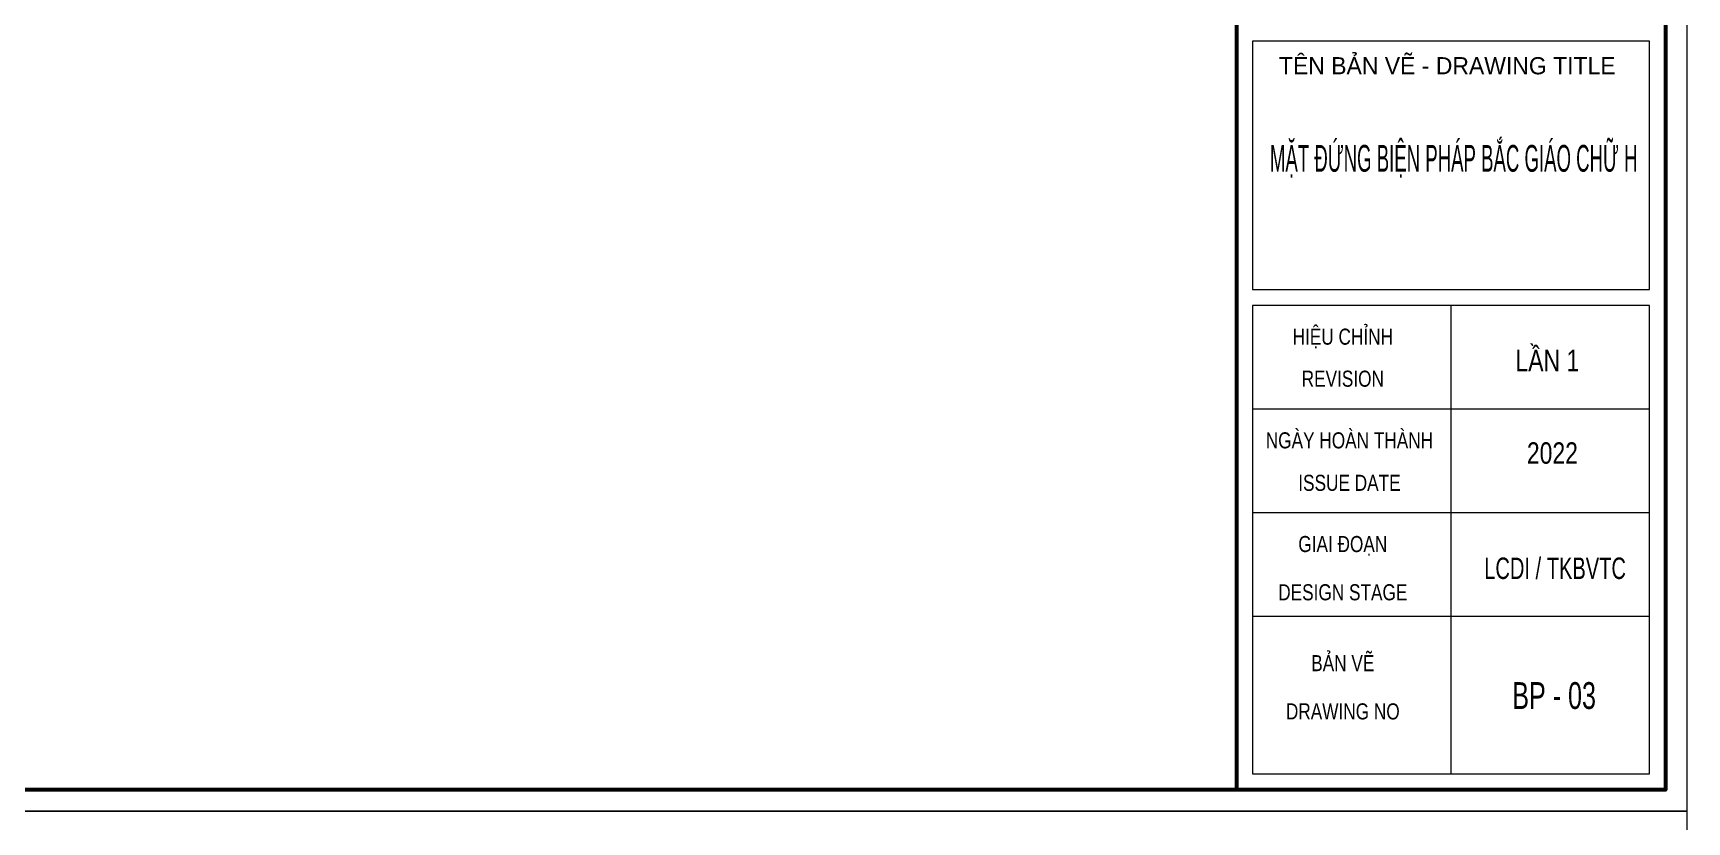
# Model space of a CAD drawing. Header units: millimetres. Extents: x 480521 to 6014615, y -961280 to 187869.
# Drawn here: x 772154 to 781405, y 60064 to 64478 of the extents above; entities that cross this region are included whole.
import ezdxf
from ezdxf.enums import TextEntityAlignment as Align

# ---------------------------------------------------------------- set-up
doc = ezdxf.new("R2010")
doc.units = ezdxf.units.MM
doc.header["$LTSCALE"] = 600
doc.header["$MEASUREMENT"] = 0
doc.layers.get('0').update_dxf_attribs({"lineweight": 0})
doc.layers.get('Defpoints').update_dxf_attribs({"lineweight": 0})
for name, color, linetype, lineweight in [('Khungten_LCDI', 7, 'Continuous', 25), ('LC Net thay', 7, 'Continuous', 25), ('LC Text1', 3, 'Continuous', 20)]:
    doc.layers.add(name, color=color, linetype=linetype, lineweight=lineweight)
doc.styles.add('Khungten', font='VHAVAN.TTF', dxfattribs={"width": 0.9, "height": 5000})
doc.styles.add('LC 1', font='VHAVANB.TTF')
doc.styles.add('Title', font='VHBLACK.TTF')

# ---------------------------------------------------------------- blocks, each defined once
blk = doc.blocks.new('lcdi fix')
at = {"layer": 'Defpoints', "lineweight": 0}
blk.add_lwpolyline([(-1200, -14850), (-1200, 14850), (40800, 14850), (40800, -14850)], close=True, dxfattribs=at)
at = {"layer": 'Khungten_LCDI', "color": 5, "lineweight": 60}
blk.add_line((36600, 14650), (36600, -14650), dxfattribs=at)
at = {"layer": 'Khungten_LCDI', "color": 5, "lineweight": 25}
blk.add_line((40600, -14650), (40600, 14650), dxfattribs=at)
at = {"layer": 'Khungten_LCDI', "color": 9, "lineweight": 15}
for p, q in [((38600, -10133), (38600, -14500)), ((40450, -11100), (36750, -11100)), ((40450, -12067), (36750, -12067)), ((40450, -13033), (36750, -13033))]:
    blk.add_line(p, q, dxfattribs=at)
at = {"layer": 'Khungten_LCDI', "color": 5, "lineweight": 60}
blk.add_lwpolyline([(0, -14650), (0, 14650), (40600, 14650), (40600, -14650)], close=True, dxfattribs=at)
at = {"layer": 'Khungten_LCDI', "color": 9, "lineweight": 15}
for points in [[(36750, -9983), (40450, -9983), (40450, -7667), (36750, -7667)], [(36750, -14500), (40450, -14500), (40450, -10133), (36750, -10133)]]:
    blk.add_lwpolyline(points, close=True, dxfattribs=at)
at = {"color": 7, "style": 'Khungten'}
blk.add_text('tªn b¶n vÏ - drawing title', height=160, dxfattribs=at).set_placement((38566, -7977), align=Align.CENTER)
at = {"color": 7}
for s, height, style, width, p in [('hiÖu chØnh', 150, 'Khungten', 0.8, (37592, -10499)), ('revision', 150, 'Khungten', 0.8, (37592, -10891)), ('ngµy hoµn thµnh', 150, 'Khungten', 0.8, (37654, -11466)), ('issue date', 150, 'Khungten', 0.8, (37654, -11862)), ('giai ®o¹n', 150, 'Khungten', 0.8, (37592, -12433)), ('lcdi / tkBVTC', 200, 'Title', 0.7, (39571, -12684)), ('design stage', 150, 'Khungten', 0.8, (37592, -12883)), ('b¶n vÏ', 150, 'Khungten', 0.8, (37592, -13544)), ('drawing nO', 150, 'Khungten', 0.8, (37592, -13994))]:
    blk.add_text(s, height=height, dxfattribs=dict(at, style=style, width=width)).set_placement(p, align=Align.CENTER)
at = {"color": 7, "style": 'Khungten', "width": 0.8}
for tag, p in [('REVISION', (39499, -10746)), ('NGAYHT', (39546, -11609))]:
    blk.add_attdef(tag, text='', height=200, dxfattribs=at).set_placement(p, align=Align.CENTER)
at = {"layer": 'LC Text1', "color": 3, "style": 'LC 1', "width": 1.834006}
for tag, p, p2 in [('TENBANVE1', (36913, -8886), (40339, -8886)), ('TENBANVE2', (36913, -9562), (40339, -9562))]:
    blk.add_attdef(tag, text='', height=250, dxfattribs=at).set_placement(p, p2, align=Align.FIT)
at = {"layer": 'LC Text1', "style": 'Title', "width": 0.7}
blk.add_attdef('SOBANVE', text='', height=250, dxfattribs=at).set_placement((39562, -13896), align=Align.CENTER)

msp = doc.modelspace()

# ---------------------------------------------------------------- block references
at = {"layer": 'LC Net thay'}
ref = msp.add_blockref('lcdi fix', (756924.637, 69033.59), dxfattribs=dict(at, xscale=0.6000000155618168, yscale=0.6000000155618168, zscale=0.6000000155618168))
ref.add_attrib('NGAYHT', '2022', dxfattribs={"layer": 'LC Text1', "height": 119.9994, "style": 'Khungten', "width": 0.8}).set_placement((780652.282, 62067.967), align=Align.CENTER)
ref.add_attrib('REVISION', 'lÇn 1', dxfattribs={"layer": 'LC Text1', "height": 119.9994, "style": 'Khungten', "width": 0.8}).set_placement((780623.89, 62585.807), align=Align.CENTER)
ref.add_attrib('SOBANVE', 'bp - 03', dxfattribs={"layer": 'LC Text1', "height": 150, "style": 'Title', "width": 0.7}).set_placement((780661.827, 60695.881), align=Align.CENTER)
ref.add_attrib('TENBANVE1', 'mÆt ®øng biÖn ph¸p b¾c gi¸o ch÷ h', dxfattribs={"layer": 'LC Text1', "height": 150, "style": 'Title', "width": 0.448618}).set_placement((779072.233, 63702.134), (781128.125, 63702.134), align=Align.FIT)
at = {"layer": 'LC Net thay', "xscale": 0.6000000155618168, "yscale": 0.6000000155618168, "zscale": 0.6000000155618168}
msp.add_blockref('lcdi fix', (756924.637, 51213.589), dxfattribs=at)

doc.saveas('drawing.dxf')
